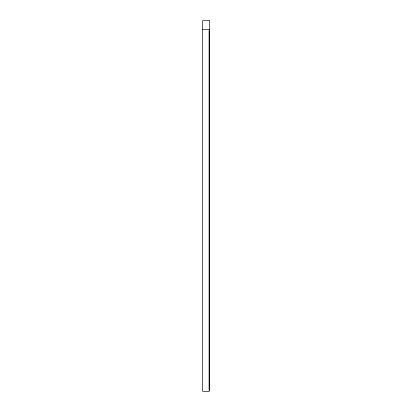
<?xml version="1.0" encoding="UTF-8"?>
<svg xmlns="http://www.w3.org/2000/svg" width="412" height="412" viewBox="0 0 412 412"><rect width="100%" height="100%" fill="white"/><g stroke="black" fill="none" stroke-linecap="round" stroke-linejoin="round"><path stroke-width="0.62" d="M202.689 29.427L209.311 29.427M209.09 30.534L209.09 390.298M209.311 20.6L202.689 20.6L202.689 391.4L209.311 391.4L209.311 20.6"/></g></svg>
